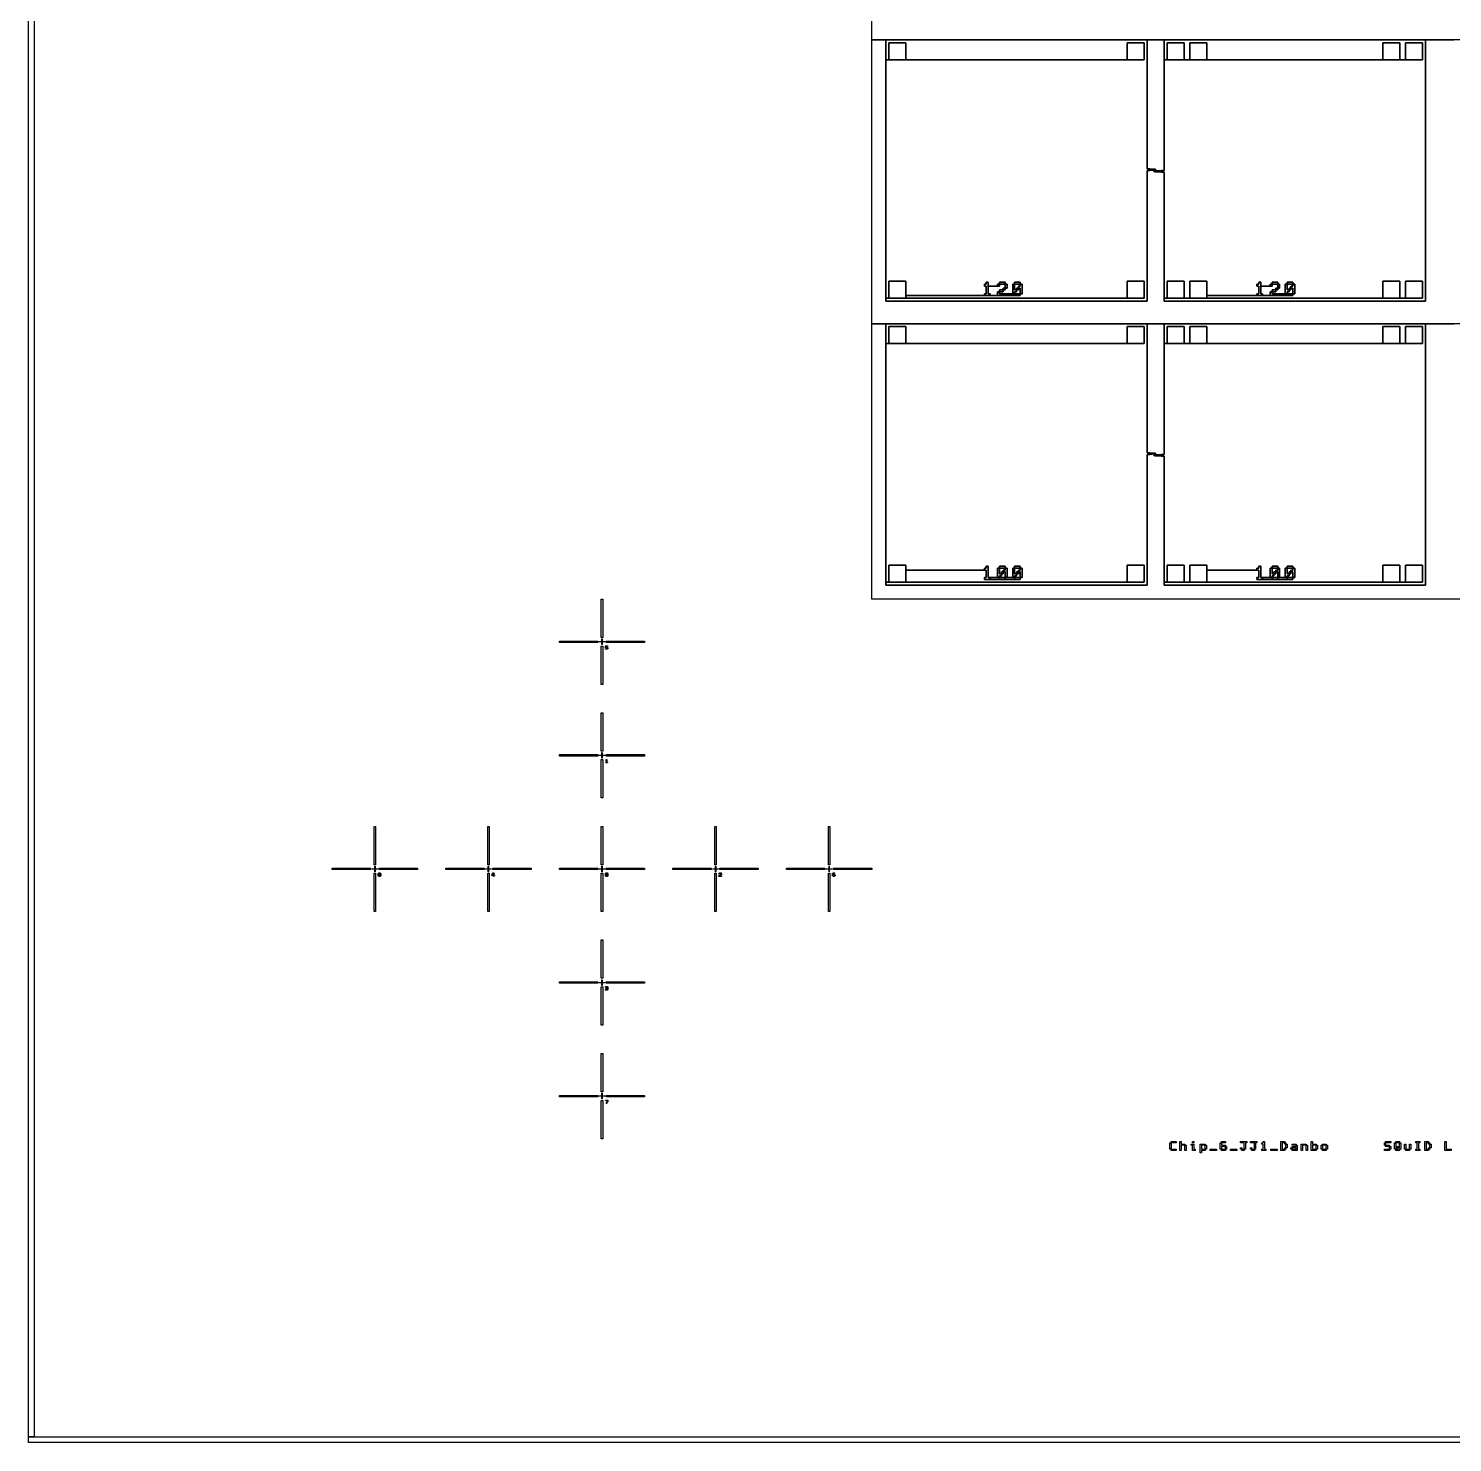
# Model space of a CAD drawing. Extents: x -10 to 10010, y -10 to 10010.
# Drawn here: x -10 to 2498, y -10 to 2480 of the extents above; entities that cross this region are included whole.
import ezdxf

# ---------------------------------------------------------------- set-up
doc = ezdxf.new("R2010")
doc.units = 0
for name, color, linetype in [('L0D0', 2, 'CONTINUOUS'), ('L10D0', 9, 'CONTINUOUS'), ('L11D0', 10, 'CONTINUOUS'), ('L1D0', 3, 'CONTINUOUS'), ('L2D0', 4, 'CONTINUOUS'), ('L5D0', 5, 'CONTINUOUS'), ('L6D0', 6, 'CONTINUOUS'), ('L7D0', 7, 'CONTINUOUS'), ('L8D0', 8, 'CONTINUOUS')]:
    doc.layers.add(name, color=color, linetype=linetype)

msp = doc.modelspace()

# ---------------------------------------------------------------- linework, layer by layer
at = {"layer": 'L0D0'}
msp.add_lwpolyline([(-10, -10), (-10, 0), (10000, 0), (10000, 10000), (0, 10000), (0, 0), (-10, 0), (-10, 10010), (10010, 10010), (10010, -10)], close=True, dxfattribs=at)
at = {"layer": 'L10D0'}
msp.add_lwpolyline([(1475, 1475), (1475, 8525), (8525, 8525), (8525, 1475)], close=True, dxfattribs=at)
at = {"layer": 'L11D0'}
for points in [[(8450, 2460), (1475, 2460), (1475, 2960)], [(8450, 1960), (1475, 1960), (1475, 2460), (1500, 2460), (1500, 2000), (1960, 2000), (1960, 2230), (1965, 2230), (1973, 2230.75), (1974.8, 2230.75), (1974.8, 2232.25), (1973, 2232.25), (1965, 2233), (1960, 2233), (1960, 2460), (1990, 2460), (1990, 2230), (1985, 2230), (1977, 2229.25), (1975.2, 2229.25), (1975.2, 2227.75), (1977, 2227.75), (1985, 2227), (1990, 2227), (1990, 2000), (2450, 2000), (2450, 2460), (2500, 2460)], [(8525, 1475), (1475, 1475), (1475, 1960), (1500, 1960), (1500, 1500), (1960, 1500), (1960, 1730), (1965, 1730), (1973, 1730.75), (1974.8, 1730.75), (1974.8, 1732.25), (1973, 1732.25), (1965, 1733), (1960, 1733), (1960, 1960), (1990, 1960), (1990, 1730), (1985, 1730), (1977, 1729.25), (1975.2, 1729.25), (1975.2, 1727.75), (1977, 1727.75), (1985, 1727), (1990, 1727), (1990, 1500), (2450, 1500), (2450, 1960), (2500, 1960)]]:
    msp.add_lwpolyline(points, dxfattribs=at)
for points in [[(1505, 2425), (1505, 2455), (1535, 2455), (1535, 2425)], [(1925, 2425), (1925, 2455), (1955, 2455), (1955, 2425)], [(1995, 2425), (1995, 2455), (2025, 2455), (2025, 2425)], [(2035, 2425), (2035, 2455), (2065, 2455), (2065, 2425)], [(2375, 2425), (2375, 2455), (2405, 2455), (2405, 2425)], [(2415, 2425), (2415, 2455), (2445, 2455), (2445, 2425)], [(1505, 2005), (1505, 2035), (1535, 2035), (1535, 2005)], [(1673.333, 2009.667), (1673.333, 2013), (1676.667, 2013), (1676.667, 2026.333), (1673.333, 2026.333), (1673.333, 2029.667), (1676.667, 2029.667), (1676.667, 2033), (1680, 2033), (1680, 2013), (1683.333, 2013), (1683.333, 2009.667)], [(1700, 2029.667), (1700, 2033), (1710, 2033), (1710, 2029.667)], [(1726.667, 2029.667), (1726.667, 2033), (1736.667, 2033), (1736.667, 2029.667)], [(1925, 2005), (1925, 2035), (1955, 2035), (1955, 2005)], [(1995, 2005), (1995, 2035), (2025, 2035), (2025, 2005)], [(2035, 2005), (2035, 2035), (2065, 2035), (2065, 2005)], [(2153.333, 2009.667), (2153.333, 2013), (2156.667, 2013), (2156.667, 2026.333), (2153.333, 2026.333), (2153.333, 2029.667), (2156.667, 2029.667), (2156.667, 2033), (2160, 2033), (2160, 2013), (2163.333, 2013), (2163.333, 2009.667)], [(2180, 2029.667), (2180, 2033), (2190, 2033), (2190, 2029.667)], [(2206.667, 2029.667), (2206.667, 2033), (2216.667, 2033), (2216.667, 2029.667)], [(2375, 2005), (2375, 2035), (2405, 2035), (2405, 2005)], [(2415, 2005), (2415, 2035), (2445, 2035), (2445, 2005)], [(1696.667, 2026.333), (1696.667, 2029.667), (1700, 2029.667), (1700, 2026.333)], [(1696.667, 2009.667), (1696.667, 2016.333), (1700, 2016.333), (1700, 2013), (1713.333, 2013), (1713.333, 2009.667)], [(1700, 2016.333), (1700, 2019.667), (1706.667, 2019.667), (1706.667, 2016.333)], [(1706.667, 2019.667), (1706.667, 2023), (1710, 2023), (1710, 2019.667)], [(1710, 2023), (1710, 2029.667), (1713.333, 2029.667), (1713.333, 2023)], [(1723.333, 2013), (1723.333, 2029.667), (1726.667, 2029.667), (1726.667, 2019.667), (1730, 2019.667), (1730, 2016.333), (1726.667, 2016.333), (1726.667, 2013)], [(1726.667, 2009.667), (1726.667, 2013), (1736.667, 2013), (1736.667, 2009.667)], [(1730, 2019.667), (1730, 2023), (1733.333, 2023), (1733.333, 2019.667)], [(1736.667, 2013), (1736.667, 2023), (1733.333, 2023), (1733.333, 2026.333), (1736.667, 2026.333), (1736.667, 2029.667), (1740, 2029.667), (1740, 2013)], [(2176.667, 2026.333), (2176.667, 2029.667), (2180, 2029.667), (2180, 2026.333)], [(2176.667, 2009.667), (2176.667, 2016.333), (2180, 2016.333), (2180, 2013), (2193.333, 2013), (2193.333, 2009.667)], [(2180, 2016.333), (2180, 2019.667), (2186.667, 2019.667), (2186.667, 2016.333)], [(2186.667, 2019.667), (2186.667, 2023), (2190, 2023), (2190, 2019.667)], [(2190, 2023), (2190, 2029.667), (2193.333, 2029.667), (2193.333, 2023)], [(2203.333, 2013), (2203.333, 2029.667), (2206.667, 2029.667), (2206.667, 2019.667), (2210, 2019.667), (2210, 2016.333), (2206.667, 2016.333), (2206.667, 2013)], [(2206.667, 2009.667), (2206.667, 2013), (2216.667, 2013), (2216.667, 2009.667)], [(2210, 2019.667), (2210, 2023), (2213.333, 2023), (2213.333, 2019.667)], [(2216.667, 2013), (2216.667, 2023), (2213.333, 2023), (2213.333, 2026.333), (2216.667, 2026.333), (2216.667, 2029.667), (2220, 2029.667), (2220, 2013)], [(1505, 1925), (1505, 1955), (1535, 1955), (1535, 1925)], [(1925, 1925), (1925, 1955), (1955, 1955), (1955, 1925)], [(1995, 1925), (1995, 1955), (2025, 1955), (2025, 1925)], [(2035, 1925), (2035, 1955), (2065, 1955), (2065, 1925)], [(2375, 1925), (2375, 1955), (2405, 1955), (2405, 1925)], [(2415, 1925), (2415, 1955), (2445, 1955), (2445, 1925)], [(1505, 1505), (1505, 1535), (1535, 1535), (1535, 1505)], [(1673.333, 1509.667), (1673.333, 1513), (1676.667, 1513), (1676.667, 1526.333), (1673.333, 1526.333), (1673.333, 1529.667), (1676.667, 1529.667), (1676.667, 1533), (1680, 1533), (1680, 1513), (1683.333, 1513), (1683.333, 1509.667)], [(1700, 1529.667), (1700, 1533), (1710, 1533), (1710, 1529.667)], [(1726.667, 1529.667), (1726.667, 1533), (1736.667, 1533), (1736.667, 1529.667)], [(1925, 1505), (1925, 1535), (1955, 1535), (1955, 1505)], [(1995, 1505), (1995, 1535), (2025, 1535), (2025, 1505)], [(2035, 1505), (2035, 1535), (2065, 1535), (2065, 1505)], [(2153.333, 1509.667), (2153.333, 1513), (2156.667, 1513), (2156.667, 1526.333), (2153.333, 1526.333), (2153.333, 1529.667), (2156.667, 1529.667), (2156.667, 1533), (2160, 1533), (2160, 1513), (2163.333, 1513), (2163.333, 1509.667)], [(2180, 1529.667), (2180, 1533), (2190, 1533), (2190, 1529.667)], [(2206.667, 1529.667), (2206.667, 1533), (2216.667, 1533), (2216.667, 1529.667)], [(2375, 1505), (2375, 1535), (2405, 1535), (2405, 1505)], [(2415, 1505), (2415, 1535), (2445, 1535), (2445, 1505)], [(1696.667, 1513), (1696.667, 1529.667), (1700, 1529.667), (1700, 1519.667), (1703.333, 1519.667), (1703.333, 1516.333), (1700, 1516.333), (1700, 1513)], [(1700, 1509.667), (1700, 1513), (1710, 1513), (1710, 1509.667)], [(1703.333, 1519.667), (1703.333, 1523), (1706.667, 1523), (1706.667, 1519.667)], [(1710, 1513), (1710, 1523), (1706.667, 1523), (1706.667, 1526.333), (1710, 1526.333), (1710, 1529.667), (1713.333, 1529.667), (1713.333, 1513)], [(1723.333, 1513), (1723.333, 1529.667), (1726.667, 1529.667), (1726.667, 1519.667), (1730, 1519.667), (1730, 1516.333), (1726.667, 1516.333), (1726.667, 1513)], [(1726.667, 1509.667), (1726.667, 1513), (1736.667, 1513), (1736.667, 1509.667)], [(1730, 1519.667), (1730, 1523), (1733.333, 1523), (1733.333, 1519.667)], [(1736.667, 1513), (1736.667, 1523), (1733.333, 1523), (1733.333, 1526.333), (1736.667, 1526.333), (1736.667, 1529.667), (1740, 1529.667), (1740, 1513)], [(2176.667, 1513), (2176.667, 1529.667), (2180, 1529.667), (2180, 1519.667), (2183.333, 1519.667), (2183.333, 1516.333), (2180, 1516.333), (2180, 1513)], [(2180, 1509.667), (2180, 1513), (2190, 1513), (2190, 1509.667)], [(2183.333, 1519.667), (2183.333, 1523), (2186.667, 1523), (2186.667, 1519.667)], [(2190, 1513), (2190, 1523), (2186.667, 1523), (2186.667, 1526.333), (2190, 1526.333), (2190, 1529.667), (2193.333, 1529.667), (2193.333, 1513)], [(2203.333, 1513), (2203.333, 1529.667), (2206.667, 1529.667), (2206.667, 1519.667), (2210, 1519.667), (2210, 1516.333), (2206.667, 1516.333), (2206.667, 1513)], [(2206.667, 1509.667), (2206.667, 1513), (2216.667, 1513), (2216.667, 1509.667)], [(2210, 1519.667), (2210, 1523), (2213.333, 1523), (2213.333, 1519.667)], [(2216.667, 1513), (2216.667, 1523), (2213.333, 1523), (2213.333, 1526.333), (2216.667, 1526.333), (2216.667, 1529.667), (2220, 1529.667), (2220, 1513)]]:
    msp.add_lwpolyline(points, close=True, dxfattribs=at)
at = {"layer": 'L1D0'}
for points in [[(998.75, 1407.5), (998.75, 1475), (1001.25, 1475), (1001.25, 1407.5)], [(999.75, 1395), (999.75, 1399.75), (995, 1399.75), (995, 1400.25), (999.75, 1400.25), (999.75, 1405), (1000.25, 1405), (1000.25, 1400.25), (1005, 1400.25), (1005, 1399.75), (1000.25, 1399.75), (1000.25, 1395)], [(925, 1398.75), (925, 1401.25), (992.5, 1401.25), (992.5, 1398.75)], [(998.75, 1325), (998.75, 1392.5), (1001.25, 1392.5), (1001.25, 1325)], [(1006, 1389.444), (1006, 1393), (1010.444, 1393), (1010.444, 1392.111), (1006.889, 1392.111), (1006.889, 1390.333), (1009.556, 1390.333), (1009.556, 1389.444)], [(1006, 1386.778), (1006, 1387.667), (1009.556, 1387.667), (1009.556, 1386.778)], [(1007.5, 1398.75), (1007.5, 1401.25), (1075, 1401.25), (1075, 1398.75)], [(1009.556, 1387.667), (1009.556, 1389.444), (1010.444, 1389.444), (1010.444, 1387.667)], [(998.75, 1207.5), (998.75, 1275), (1001.25, 1275), (1001.25, 1207.5)], [(999.75, 1195), (999.75, 1199.75), (995, 1199.75), (995, 1200.25), (999.75, 1200.25), (999.75, 1205), (1000.25, 1205), (1000.25, 1200.25), (1005, 1200.25), (1005, 1199.75), (1000.25, 1199.75), (1000.25, 1195)], [(925, 1198.75), (925, 1201.25), (992.5, 1201.25), (992.5, 1198.75)], [(998.75, 1125), (998.75, 1192.5), (1001.25, 1192.5), (1001.25, 1125)], [(1006.889, 1186.778), (1006.889, 1187.667), (1007.778, 1187.667), (1007.778, 1191.222), (1006.889, 1191.222), (1006.889, 1192.111), (1007.778, 1192.111), (1007.778, 1193), (1008.667, 1193), (1008.667, 1187.667), (1009.556, 1187.667), (1009.556, 1186.778)], [(1007.5, 1198.75), (1007.5, 1201.25), (1075, 1201.25), (1075, 1198.75)], [(598.75, 1007.5), (598.75, 1075), (601.25, 1075), (601.25, 1007.5)], [(798.75, 1007.5), (798.75, 1075), (801.25, 1075), (801.25, 1007.5)], [(998.75, 1007.5), (998.75, 1075), (1001.25, 1075), (1001.25, 1007.5)], [(1198.75, 1007.5), (1198.75, 1075), (1201.25, 1075), (1201.25, 1007.5)], [(1398.75, 1007.5), (1398.75, 1075), (1401.25, 1075), (1401.25, 1007.5)], [(599.75, 995), (599.75, 999.75), (595, 999.75), (595, 1000.25), (599.75, 1000.25), (599.75, 1005), (600.25, 1005), (600.25, 1000.25), (605, 1000.25), (605, 999.75), (600.25, 999.75), (600.25, 995)], [(799.75, 995), (799.75, 999.75), (795, 999.75), (795, 1000.25), (799.75, 1000.25), (799.75, 1005), (800.25, 1005), (800.25, 1000.25), (805, 1000.25), (805, 999.75), (800.25, 999.75), (800.25, 995)], [(999.75, 995), (999.75, 999.75), (995, 999.75), (995, 1000.25), (999.75, 1000.25), (999.75, 1005), (1000.25, 1005), (1000.25, 1000.25), (1005, 1000.25), (1005, 999.75), (1000.25, 999.75), (1000.25, 995)], [(1199.75, 995), (1199.75, 999.75), (1195, 999.75), (1195, 1000.25), (1199.75, 1000.25), (1199.75, 1005), (1200.25, 1005), (1200.25, 1000.25), (1205, 1000.25), (1205, 999.75), (1200.25, 999.75), (1200.25, 995)], [(1399.75, 995), (1399.75, 999.75), (1395, 999.75), (1395, 1000.25), (1399.75, 1000.25), (1399.75, 1005), (1400.25, 1005), (1400.25, 1000.25), (1405, 1000.25), (1405, 999.75), (1400.25, 999.75), (1400.25, 995)], [(525, 998.75), (525, 1001.25), (592.5, 1001.25), (592.5, 998.75)], [(598.75, 925), (598.75, 992.5), (601.25, 992.5), (601.25, 925)], [(606, 990.333), (606, 992.111), (606.889, 992.111), (606.889, 990.333)], [(606, 987.667), (606, 989.444), (606.889, 989.444), (606.889, 987.667)], [(606.889, 992.111), (606.889, 993), (609.556, 993), (609.556, 992.111)], [(606.889, 989.444), (606.889, 990.333), (609.556, 990.333), (609.556, 989.444)], [(606.889, 986.778), (606.889, 987.667), (609.556, 987.667), (609.556, 986.778)], [(607.5, 998.75), (607.5, 1001.25), (675, 1001.25), (675, 998.75)], [(609.556, 990.333), (609.556, 992.111), (610.444, 992.111), (610.444, 990.333)], [(609.556, 987.667), (609.556, 989.444), (610.444, 989.444), (610.444, 987.667)], [(725, 998.75), (725, 1001.25), (792.5, 1001.25), (792.5, 998.75)], [(798.75, 925), (798.75, 992.5), (801.25, 992.5), (801.25, 925)], [(808.667, 986.778), (808.667, 988.556), (806, 988.556), (806, 990.333), (806.889, 990.333), (806.889, 989.444), (808.667, 989.444), (808.667, 992.111), (807.778, 992.111), (807.778, 993), (809.556, 993), (809.556, 989.444), (810.444, 989.444), (810.444, 988.556), (809.556, 988.556), (809.556, 986.778)], [(806.889, 990.333), (806.889, 992.111), (807.778, 992.111), (807.778, 990.333)], [(807.5, 998.75), (807.5, 1001.25), (875, 1001.25), (875, 998.75)], [(925, 998.75), (925, 1001.25), (992.5, 1001.25), (992.5, 998.75)], [(998.75, 925), (998.75, 992.5), (1001.25, 992.5), (1001.25, 925)], [(1006, 987.667), (1006, 992.111), (1006.889, 992.111), (1006.889, 989.444), (1007.778, 989.444), (1007.778, 988.556), (1006.889, 988.556), (1006.889, 987.667)], [(1006.889, 992.111), (1006.889, 993), (1009.556, 993), (1009.556, 992.111)], [(1006.889, 986.778), (1006.889, 987.667), (1009.556, 987.667), (1009.556, 986.778)], [(1007.5, 998.75), (1007.5, 1001.25), (1075, 1001.25), (1075, 998.75)], [(1007.778, 989.444), (1007.778, 990.333), (1008.667, 990.333), (1008.667, 989.444)], [(1009.556, 987.667), (1009.556, 990.333), (1008.667, 990.333), (1008.667, 991.222), (1009.556, 991.222), (1009.556, 992.111), (1010.444, 992.111), (1010.444, 987.667)], [(1125, 998.75), (1125, 1001.25), (1192.5, 1001.25), (1192.5, 998.75)], [(1198.75, 925), (1198.75, 992.5), (1201.25, 992.5), (1201.25, 925)], [(1206, 991.222), (1206, 992.111), (1206.889, 992.111), (1206.889, 991.222)], [(1206, 986.778), (1206, 988.556), (1206.889, 988.556), (1206.889, 987.667), (1210.444, 987.667), (1210.444, 986.778)], [(1206.889, 992.111), (1206.889, 993), (1209.556, 993), (1209.556, 992.111)], [(1206.889, 988.556), (1206.889, 989.444), (1208.667, 989.444), (1208.667, 988.556)], [(1207.5, 998.75), (1207.5, 1001.25), (1275, 1001.25), (1275, 998.75)], [(1208.667, 989.444), (1208.667, 990.333), (1209.556, 990.333), (1209.556, 989.444)], [(1209.556, 990.333), (1209.556, 992.111), (1210.444, 992.111), (1210.444, 990.333)], [(1325, 998.75), (1325, 1001.25), (1392.5, 1001.25), (1392.5, 998.75)], [(1398.75, 925), (1398.75, 992.5), (1401.25, 992.5), (1401.25, 925)], [(1406, 987.667), (1406, 992.111), (1406.889, 992.111), (1406.889, 990.333), (1409.556, 990.333), (1409.556, 989.444), (1406.889, 989.444), (1406.889, 987.667)], [(1406.889, 992.111), (1406.889, 993), (1409.556, 993), (1409.556, 992.111)], [(1406.889, 986.778), (1406.889, 987.667), (1409.556, 987.667), (1409.556, 986.778)], [(1407.5, 998.75), (1407.5, 1001.25), (1475, 1001.25), (1475, 998.75)], [(1409.556, 987.667), (1409.556, 989.444), (1410.444, 989.444), (1410.444, 987.667)], [(998.75, 807.5), (998.75, 875), (1001.25, 875), (1001.25, 807.5)], [(999.75, 795), (999.75, 799.75), (995, 799.75), (995, 800.25), (999.75, 800.25), (999.75, 805), (1000.25, 805), (1000.25, 800.25), (1005, 800.25), (1005, 799.75), (1000.25, 799.75), (1000.25, 795)], [(925, 798.75), (925, 801.25), (992.5, 801.25), (992.5, 798.75)], [(998.75, 725), (998.75, 792.5), (1001.25, 792.5), (1001.25, 725)], [(1006, 792.111), (1006, 793), (1009.556, 793), (1009.556, 792.111)], [(1006, 786.778), (1006, 787.667), (1009.556, 787.667), (1009.556, 786.778)], [(1006.889, 789.444), (1006.889, 790.333), (1009.556, 790.333), (1009.556, 789.444)], [(1007.5, 798.75), (1007.5, 801.25), (1075, 801.25), (1075, 798.75)], [(1009.556, 790.333), (1009.556, 792.111), (1010.444, 792.111), (1010.444, 790.333)], [(1009.556, 787.667), (1009.556, 789.444), (1010.444, 789.444), (1010.444, 787.667)], [(998.75, 607.5), (998.75, 675), (1001.25, 675), (1001.25, 607.5)], [(999.75, 595), (999.75, 599.75), (995, 599.75), (995, 600.25), (999.75, 600.25), (999.75, 605), (1000.25, 605), (1000.25, 600.25), (1005, 600.25), (1005, 599.75), (1000.25, 599.75), (1000.25, 595)], [(925, 598.75), (925, 601.25), (992.5, 601.25), (992.5, 598.75)], [(998.75, 525), (998.75, 592.5), (1001.25, 592.5), (1001.25, 525)], [(1009.556, 590.333), (1009.556, 592.111), (1006, 592.111), (1006, 593), (1010.444, 593), (1010.444, 590.333)], [(1007.5, 598.75), (1007.5, 601.25), (1075, 601.25), (1075, 598.75)], [(1007.778, 586.778), (1007.778, 589.444), (1008.667, 589.444), (1008.667, 586.778)], [(1008.667, 589.444), (1008.667, 590.333), (1009.556, 590.333), (1009.556, 589.444)]]:
    msp.add_lwpolyline(points, close=True, dxfattribs=at)
at = {"layer": 'L2D0'}
for points in [[(2000, 506.667), (2000, 517.778), (2002.222, 517.778), (2002.222, 506.667)], [(2002.222, 517.778), (2002.222, 520), (2011.111, 520), (2011.111, 517.778)], [(2002.222, 504.444), (2002.222, 506.667), (2011.111, 506.667), (2011.111, 504.444)], [(2017.778, 504.444), (2017.778, 520), (2020, 520), (2020, 515.556), (2026.667, 515.556), (2026.667, 513.333), (2020, 513.333), (2020, 504.444)], [(2026.667, 504.444), (2026.667, 513.333), (2028.889, 513.333), (2028.889, 504.444)], [(2040, 504.444), (2040, 513.333), (2037.778, 513.333), (2037.778, 515.556), (2042.222, 515.556), (2042.222, 506.667), (2044.444, 506.667), (2044.444, 504.444)], [(2040, 517.778), (2040, 520), (2042.222, 520), (2042.222, 517.778)], [(2053.333, 500), (2053.333, 515.556), (2062.222, 515.556), (2062.222, 513.333), (2055.556, 513.333), (2055.556, 506.667), (2062.222, 506.667), (2062.222, 504.444), (2055.556, 504.444), (2055.556, 500)], [(2062.222, 506.667), (2062.222, 513.333), (2064.444, 513.333), (2064.444, 506.667)], [(2071.111, 504.444), (2071.111, 506.667), (2082.222, 506.667), (2082.222, 504.444)], [(2088.889, 506.667), (2088.889, 517.778), (2091.111, 517.778), (2091.111, 513.333), (2097.778, 513.333), (2097.778, 511.111), (2091.111, 511.111), (2091.111, 506.667)], [(2091.111, 517.778), (2091.111, 520), (2097.778, 520), (2097.778, 517.778)], [(2091.111, 504.444), (2091.111, 506.667), (2097.778, 506.667), (2097.778, 504.444)], [(2097.778, 506.667), (2097.778, 511.111), (2100, 511.111), (2100, 506.667)], [(2106.667, 504.444), (2106.667, 506.667), (2117.778, 506.667), (2117.778, 504.444)], [(2131.111, 506.667), (2131.111, 517.778), (2124.444, 517.778), (2124.444, 520), (2135.556, 520), (2135.556, 517.778), (2133.333, 517.778), (2133.333, 506.667)], [(2124.444, 506.667), (2124.444, 508.889), (2126.667, 508.889), (2126.667, 506.667)], [(2126.667, 504.444), (2126.667, 506.667), (2131.111, 506.667), (2131.111, 504.444)], [(2148.889, 506.667), (2148.889, 517.778), (2142.222, 517.778), (2142.222, 520), (2153.333, 520), (2153.333, 517.778), (2151.111, 517.778), (2151.111, 506.667)], [(2142.222, 506.667), (2142.222, 508.889), (2144.444, 508.889), (2144.444, 506.667)], [(2144.444, 504.444), (2144.444, 506.667), (2148.889, 506.667), (2148.889, 504.444)], [(2162.222, 504.444), (2162.222, 506.667), (2164.444, 506.667), (2164.444, 515.556), (2162.222, 515.556), (2162.222, 517.778), (2164.444, 517.778), (2164.444, 520), (2166.667, 520), (2166.667, 506.667), (2168.889, 506.667), (2168.889, 504.444)], [(2177.778, 504.444), (2177.778, 506.667), (2188.889, 506.667), (2188.889, 504.444)], [(2195.556, 504.444), (2195.556, 520), (2202.222, 520), (2202.222, 517.778), (2197.778, 517.778), (2197.778, 506.667), (2202.222, 506.667), (2202.222, 504.444)], [(2202.222, 515.556), (2202.222, 517.778), (2204.444, 517.778), (2204.444, 515.556)], [(2202.222, 506.667), (2202.222, 508.889), (2204.444, 508.889), (2204.444, 506.667)], [(2204.444, 508.889), (2204.444, 515.556), (2206.667, 515.556), (2206.667, 508.889)], [(2213.333, 506.667), (2213.333, 508.889), (2215.556, 508.889), (2215.556, 506.667)], [(2215.556, 513.333), (2215.556, 515.556), (2222.222, 515.556), (2222.222, 513.333)], [(2215.556, 504.444), (2215.556, 506.667), (2222.222, 506.667), (2222.222, 508.889), (2215.556, 508.889), (2215.556, 511.111), (2222.222, 511.111), (2222.222, 513.333), (2224.444, 513.333), (2224.444, 504.444)], [(2231.111, 504.444), (2231.111, 515.556), (2240, 515.556), (2240, 513.333), (2233.333, 513.333), (2233.333, 504.444)], [(2240, 504.444), (2240, 513.333), (2242.222, 513.333), (2242.222, 504.444)], [(2248.889, 504.444), (2248.889, 520), (2251.111, 520), (2251.111, 515.556), (2257.778, 515.556), (2257.778, 513.333), (2251.111, 513.333), (2251.111, 506.667), (2257.778, 506.667), (2257.778, 504.444)], [(2257.778, 506.667), (2257.778, 513.333), (2260, 513.333), (2260, 506.667)], [(2266.667, 506.667), (2266.667, 513.333), (2268.889, 513.333), (2268.889, 506.667)], [(2268.889, 513.333), (2268.889, 515.556), (2275.556, 515.556), (2275.556, 513.333)], [(2268.889, 504.444), (2268.889, 506.667), (2275.556, 506.667), (2275.556, 504.444)], [(2275.556, 506.667), (2275.556, 513.333), (2277.778, 513.333), (2277.778, 506.667)], [(2377.778, 513.333), (2377.778, 517.778), (2380, 517.778), (2380, 513.333)], [(2377.778, 504.444), (2377.778, 506.667), (2386.667, 506.667), (2386.667, 504.444)], [(2380, 517.778), (2380, 520), (2388.889, 520), (2388.889, 517.778)], [(2380, 511.111), (2380, 513.333), (2386.667, 513.333), (2386.667, 511.111)], [(2386.667, 506.667), (2386.667, 511.111), (2388.889, 511.111), (2388.889, 506.667)], [(2395.556, 506.667), (2395.556, 517.778), (2397.778, 517.778), (2397.778, 506.667)], [(2397.778, 517.778), (2397.778, 520), (2404.444, 520), (2404.444, 517.778)], [(2397.778, 504.444), (2397.778, 506.667), (2402.222, 506.667), (2402.222, 508.889), (2404.444, 508.889), (2404.444, 517.778), (2406.667, 517.778), (2406.667, 506.667), (2404.444, 506.667), (2404.444, 504.444)], [(2400, 508.889), (2400, 511.111), (2402.222, 511.111), (2402.222, 508.889)], [(2413.333, 506.667), (2413.333, 515.556), (2415.556, 515.556), (2415.556, 506.667)], [(2415.556, 504.444), (2415.556, 506.667), (2422.222, 506.667), (2422.222, 504.444)], [(2422.222, 506.667), (2422.222, 515.556), (2424.444, 515.556), (2424.444, 506.667)], [(2433.333, 504.444), (2433.333, 506.667), (2435.556, 506.667), (2435.556, 517.778), (2433.333, 517.778), (2433.333, 520), (2440, 520), (2440, 517.778), (2437.778, 517.778), (2437.778, 506.667), (2440, 506.667), (2440, 504.444)], [(2448.889, 504.444), (2448.889, 520), (2455.556, 520), (2455.556, 517.778), (2451.111, 517.778), (2451.111, 506.667), (2455.556, 506.667), (2455.556, 504.444)], [(2455.556, 515.556), (2455.556, 517.778), (2457.778, 517.778), (2457.778, 515.556)], [(2455.556, 506.667), (2455.556, 508.889), (2457.778, 508.889), (2457.778, 506.667)], [(2457.778, 508.889), (2457.778, 515.556), (2460, 515.556), (2460, 508.889)], [(2484.444, 504.444), (2484.444, 520), (2486.667, 520), (2486.667, 506.667), (2495.556, 506.667), (2495.556, 504.444)]]:
    msp.add_lwpolyline(points, close=True, dxfattribs=at)
at = {"layer": 'L5D0'}
for points in [[(1500, 2000), (1500, 2005), (1955, 2005), (1955, 2035), (1925, 2035), (1925, 2005), (1535, 2005), (1535, 2009.667), (1736.667, 2009.667), (1736.667, 2013), (1726.667, 2013), (1726.667, 2009.667), (1713.333, 2009.667), (1713.333, 2013), (1700, 2013), (1726.667, 2013), (1726.667, 2016.333), (1730, 2016.333), (1730, 2019.667), (1726.667, 2019.667), (1733.333, 2019.667), (1733.333, 2023), (1736.667, 2023), (1736.667, 2013), (1740, 2013), (1740, 2029.667), (1736.667, 2029.667), (1736.667, 2026.333), (1733.333, 2026.333), (1733.333, 2023), (1730, 2023), (1730, 2019.667), (1726.667, 2019.667), (1726.667, 2029.667), (1736.667, 2029.667), (1736.667, 2033), (1726.667, 2033), (1726.667, 2029.667), (1723.333, 2029.667), (1723.333, 2013), (1700, 2013), (1700, 2016.333), (1706.667, 2016.333), (1706.667, 2019.667), (1710, 2019.667), (1710, 2023), (1713.333, 2023), (1713.333, 2029.667), (1710, 2029.667), (1710, 2023), (1706.667, 2023), (1706.667, 2019.667), (1700, 2019.667), (1700, 2016.333), (1696.667, 2016.333), (1696.667, 2009.667), (1683.333, 2009.667), (1683.333, 2013), (1680, 2013), (1680, 2026.333), (1700, 2026.333), (1700, 2029.667), (1710, 2029.667), (1710, 2033), (1700, 2033), (1700, 2029.667), (1696.667, 2029.667), (1696.667, 2026.333), (1680, 2026.333), (1680, 2033), (1676.667, 2033), (1676.667, 2029.667), (1673.333, 2029.667), (1673.333, 2026.333), (1676.667, 2026.333), (1676.667, 2013), (1673.333, 2013), (1673.333, 2009.667), (1535, 2009.667), (1535, 2035), (1505, 2035), (1505, 2005), (1500, 2005), (1500, 2425), (1955, 2425), (1955, 2455), (1925, 2455), (1925, 2425), (1535, 2425), (1535, 2455), (1505, 2455), (1505, 2425), (1500, 2425), (1500, 2460), (1960, 2460), (1960, 2233), (1965, 2233), (1973, 2232.25), (1974.8, 2232.25), (1974.8, 2230.75), (1973, 2230.75), (1965, 2230), (1960, 2230), (1960, 2000)], [(1990, 2000), (1990, 2005), (2445, 2005), (2445, 2035), (2415, 2035), (2415, 2005), (2405, 2005), (2405, 2035), (2375, 2035), (2375, 2005), (2065, 2005), (2065, 2009.667), (2216.667, 2009.667), (2216.667, 2013), (2206.667, 2013), (2206.667, 2009.667), (2193.333, 2009.667), (2193.333, 2013), (2180, 2013), (2206.667, 2013), (2206.667, 2016.333), (2210, 2016.333), (2210, 2019.667), (2206.667, 2019.667), (2213.333, 2019.667), (2213.333, 2023), (2216.667, 2023), (2216.667, 2013), (2220, 2013), (2220, 2029.667), (2216.667, 2029.667), (2216.667, 2026.333), (2213.333, 2026.333), (2213.333, 2023), (2210, 2023), (2210, 2019.667), (2206.667, 2019.667), (2206.667, 2029.667), (2216.667, 2029.667), (2216.667, 2033), (2206.667, 2033), (2206.667, 2029.667), (2203.333, 2029.667), (2203.333, 2013), (2180, 2013), (2180, 2016.333), (2186.667, 2016.333), (2186.667, 2019.667), (2190, 2019.667), (2190, 2023), (2193.333, 2023), (2193.333, 2029.667), (2190, 2029.667), (2190, 2023), (2186.667, 2023), (2186.667, 2019.667), (2180, 2019.667), (2180, 2016.333), (2176.667, 2016.333), (2176.667, 2009.667), (2163.333, 2009.667), (2163.333, 2013), (2160, 2013), (2160, 2026.333), (2180, 2026.333), (2180, 2029.667), (2190, 2029.667), (2190, 2033), (2180, 2033), (2180, 2029.667), (2176.667, 2029.667), (2176.667, 2026.333), (2160, 2026.333), (2160, 2033), (2156.667, 2033), (2156.667, 2029.667), (2153.333, 2029.667), (2153.333, 2026.333), (2156.667, 2026.333), (2156.667, 2013), (2153.333, 2013), (2153.333, 2009.667), (2065, 2009.667), (2065, 2035), (2035, 2035), (2035, 2005), (2025, 2005), (2025, 2035), (1995, 2035), (1995, 2005), (1990, 2005), (1990, 2227), (1985, 2227), (1977, 2227.75), (1975.2, 2227.75), (1975.2, 2229.25), (1977, 2229.25), (1985, 2230), (1990, 2230), (1990, 2425), (2445, 2425), (2445, 2455), (2415, 2455), (2415, 2425), (2405, 2425), (2405, 2455), (2375, 2455), (2375, 2425), (2065, 2425), (2065, 2455), (2035, 2455), (2035, 2425), (2025, 2425), (2025, 2455), (1995, 2455), (1995, 2425), (1990, 2425), (1990, 2460), (2450, 2460), (2450, 2000)], [(1500, 1500), (1500, 1505), (1955, 1505), (1955, 1535), (1925, 1535), (1925, 1505), (1535, 1505), (1535, 1526.333), (1676.667, 1526.333), (1676.667, 1513), (1673.333, 1513), (1673.333, 1509.667), (1736.667, 1509.667), (1736.667, 1513), (1726.667, 1513), (1726.667, 1509.667), (1710, 1509.667), (1710, 1513), (1700, 1513), (1700, 1509.667), (1683.333, 1509.667), (1683.333, 1513), (1680, 1513), (1700, 1513), (1700, 1516.333), (1703.333, 1516.333), (1703.333, 1519.667), (1700, 1519.667), (1706.667, 1519.667), (1706.667, 1523), (1710, 1523), (1710, 1513), (1726.667, 1513), (1726.667, 1516.333), (1730, 1516.333), (1730, 1519.667), (1726.667, 1519.667), (1733.333, 1519.667), (1733.333, 1523), (1736.667, 1523), (1736.667, 1513), (1740, 1513), (1740, 1529.667), (1736.667, 1529.667), (1736.667, 1526.333), (1733.333, 1526.333), (1733.333, 1523), (1730, 1523), (1730, 1519.667), (1726.667, 1519.667), (1726.667, 1529.667), (1736.667, 1529.667), (1736.667, 1533), (1726.667, 1533), (1726.667, 1529.667), (1723.333, 1529.667), (1723.333, 1513), (1713.333, 1513), (1713.333, 1529.667), (1710, 1529.667), (1710, 1526.333), (1706.667, 1526.333), (1706.667, 1523), (1703.333, 1523), (1703.333, 1519.667), (1700, 1519.667), (1700, 1529.667), (1710, 1529.667), (1710, 1533), (1700, 1533), (1700, 1529.667), (1696.667, 1529.667), (1696.667, 1513), (1680, 1513), (1680, 1533), (1676.667, 1533), (1676.667, 1529.667), (1673.333, 1529.667), (1673.333, 1526.333), (1535, 1526.333), (1535, 1535), (1505, 1535), (1505, 1505), (1500, 1505), (1500, 1925), (1955, 1925), (1955, 1955), (1925, 1955), (1925, 1925), (1535, 1925), (1535, 1955), (1505, 1955), (1505, 1925), (1500, 1925), (1500, 1960), (1960, 1960), (1960, 1733), (1965, 1733), (1973, 1732.25), (1974.8, 1732.25), (1974.8, 1730.75), (1973, 1730.75), (1965, 1730), (1960, 1730), (1960, 1500)], [(1990, 1500), (1990, 1505), (2445, 1505), (2445, 1535), (2415, 1535), (2415, 1505), (2405, 1505), (2405, 1535), (2375, 1535), (2375, 1505), (2065, 1505), (2065, 1526.333), (2156.667, 1526.333), (2156.667, 1513), (2153.333, 1513), (2153.333, 1509.667), (2216.667, 1509.667), (2216.667, 1513), (2206.667, 1513), (2206.667, 1509.667), (2190, 1509.667), (2190, 1513), (2180, 1513), (2180, 1509.667), (2163.333, 1509.667), (2163.333, 1513), (2160, 1513), (2180, 1513), (2180, 1516.333), (2183.333, 1516.333), (2183.333, 1519.667), (2180, 1519.667), (2186.667, 1519.667), (2186.667, 1523), (2190, 1523), (2190, 1513), (2206.667, 1513), (2206.667, 1516.333), (2210, 1516.333), (2210, 1519.667), (2206.667, 1519.667), (2213.333, 1519.667), (2213.333, 1523), (2216.667, 1523), (2216.667, 1513), (2220, 1513), (2220, 1529.667), (2216.667, 1529.667), (2216.667, 1526.333), (2213.333, 1526.333), (2213.333, 1523), (2210, 1523), (2210, 1519.667), (2206.667, 1519.667), (2206.667, 1529.667), (2216.667, 1529.667), (2216.667, 1533), (2206.667, 1533), (2206.667, 1529.667), (2203.333, 1529.667), (2203.333, 1513), (2193.333, 1513), (2193.333, 1529.667), (2190, 1529.667), (2190, 1526.333), (2186.667, 1526.333), (2186.667, 1523), (2183.333, 1523), (2183.333, 1519.667), (2180, 1519.667), (2180, 1529.667), (2190, 1529.667), (2190, 1533), (2180, 1533), (2180, 1529.667), (2176.667, 1529.667), (2176.667, 1513), (2160, 1513), (2160, 1533), (2156.667, 1533), (2156.667, 1529.667), (2153.333, 1529.667), (2153.333, 1526.333), (2065, 1526.333), (2065, 1535), (2035, 1535), (2035, 1505), (2025, 1505), (2025, 1535), (1995, 1535), (1995, 1505), (1990, 1505), (1990, 1727), (1985, 1727), (1977, 1727.75), (1975.2, 1727.75), (1975.2, 1729.25), (1977, 1729.25), (1985, 1730), (1990, 1730), (1990, 1925), (2445, 1925), (2445, 1955), (2415, 1955), (2415, 1925), (2405, 1925), (2405, 1955), (2375, 1955), (2375, 1925), (2065, 1925), (2065, 1955), (2035, 1955), (2035, 1925), (2025, 1925), (2025, 1955), (1995, 1955), (1995, 1925), (1990, 1925), (1990, 1960), (2450, 1960), (2450, 1500)]]:
    msp.add_lwpolyline(points, close=True, dxfattribs=at)
at = {"layer": 'L6D0'}
for points in [[(1973.84, 2226.35), (1973.84, 2228.35), (1971.84, 2228.35), (1971.84, 2228.47), (1973.84, 2228.47), (1973.84, 2231.55), (1973.96, 2231.55), (1973.96, 2228.47), (1976.14, 2228.47), (1976.14, 2228.35), (1973.96, 2228.35), (1973.96, 2226.35)], [(1973.85, 1726.35), (1973.85, 1728.35), (1971.85, 1728.35), (1971.85, 1728.45), (1973.85, 1728.45), (1973.85, 1731.55), (1973.95, 1731.55), (1973.95, 1728.45), (1976.15, 1728.45), (1976.15, 1728.35), (1973.95, 1728.35), (1973.95, 1726.35)]]:
    msp.add_lwpolyline(points, close=True, dxfattribs=at)
at = {"layer": 'L7D0'}
for points in [[(1973.84, 2231.55), (1973.84, 2232.25), (1973.96, 2232.25), (1973.96, 2231.55)], [(1976.14, 2228.35), (1976.14, 2228.47), (1976.84, 2228.47), (1976.84, 2228.35)], [(1973.85, 1731.55), (1973.85, 1732.25), (1973.95, 1732.25), (1973.95, 1731.55)], [(1976.15, 1728.35), (1976.15, 1728.45), (1976.85, 1728.45), (1976.85, 1728.35)]]:
    msp.add_lwpolyline(points, close=True, dxfattribs=at)
at = {"layer": 'L8D0'}
for points in [[(1973.3, 2230), (1973.3, 2232.25), (1974.4, 2232.25), (1974.4, 2230)], [(1974.75, 2227.95), (1974.75, 2229.05), (1977, 2229.05), (1977, 2227.95)], [(1973.3, 1730), (1973.3, 1732.25), (1974.4, 1732.25), (1974.4, 1730)], [(1974.75, 1727.95), (1974.75, 1729.05), (1977, 1729.05), (1977, 1727.95)]]:
    msp.add_lwpolyline(points, close=True, dxfattribs=at)

doc.saveas('drawing.dxf')
